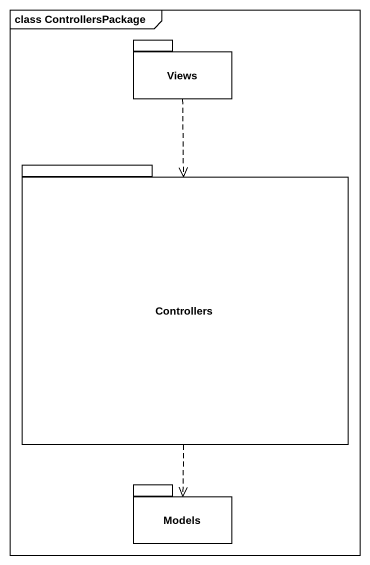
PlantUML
@startuml
mainframe class ControllersPackage
package Views {
}
package Controllers {
}
package Models {
}
Views ..> Controllers
Controllers ..> Models
@enduml
